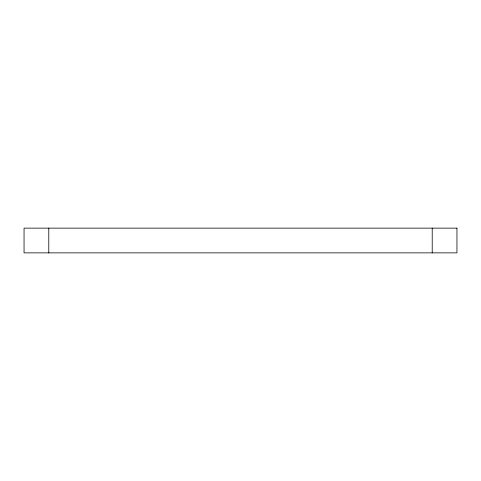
<?xml version="1.0" encoding="UTF-8"?>
<svg xmlns="http://www.w3.org/2000/svg" width="481" height="481" viewBox="0 0 481 481"><rect width="100%" height="100%" fill="white"/><g stroke="black" fill="none" stroke-linecap="round" stroke-linejoin="round"><path stroke-width="0.72" d="M432.215 228.132L432.215 252.868M48.785 228.132L48.785 252.868M456.95 228.132L24.05 228.132L24.05 252.868L456.95 252.868L456.95 228.132"/></g></svg>
